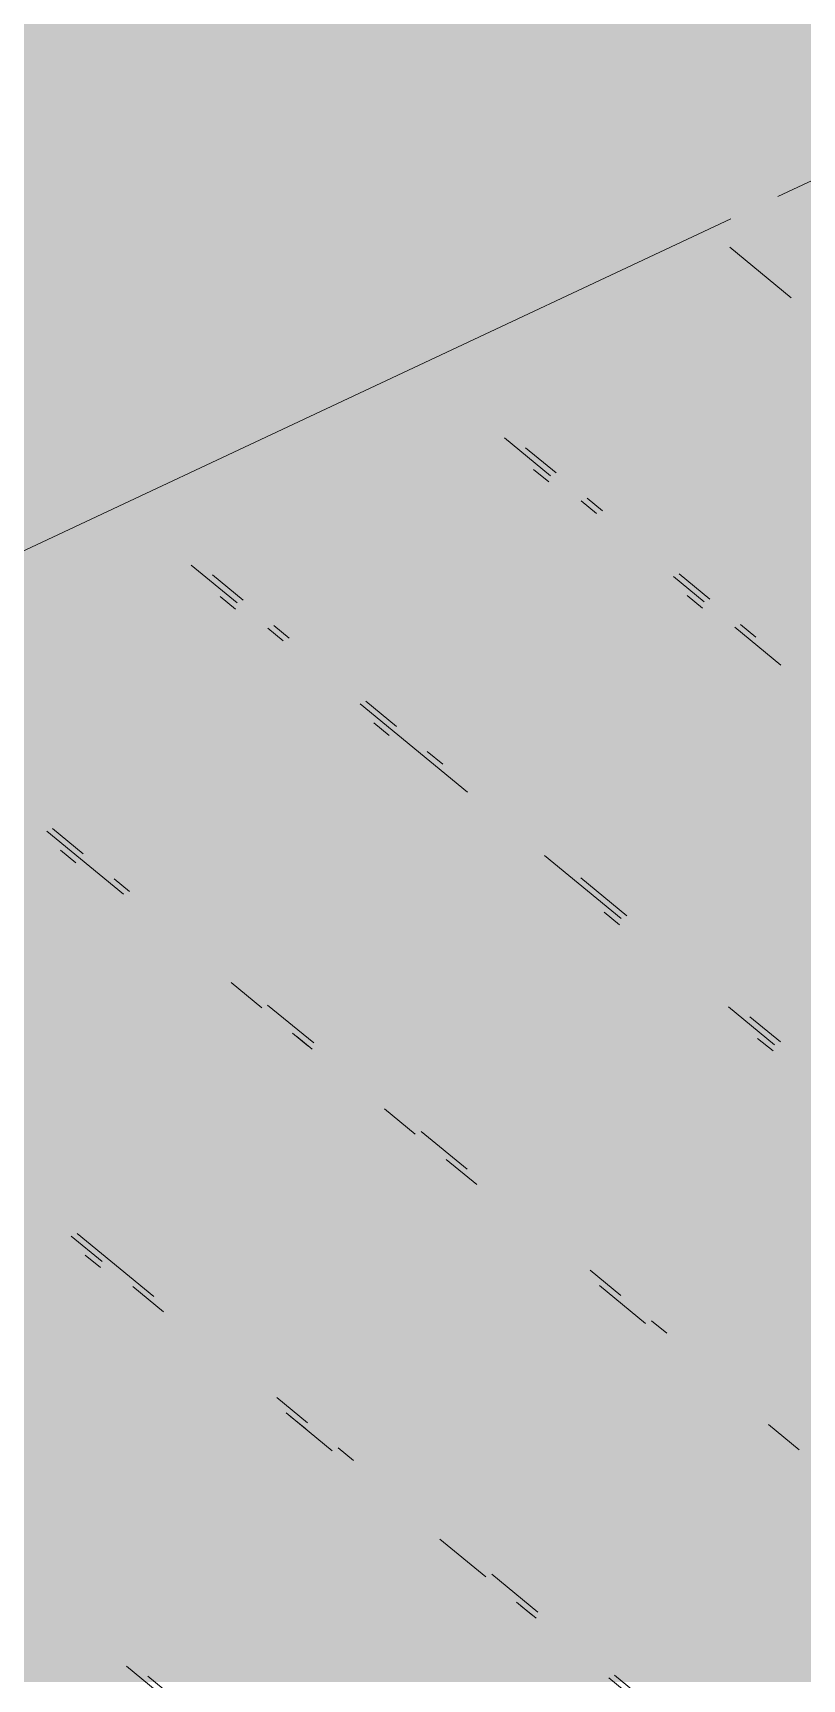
# Paper-space layout '03 3D Building and Roof' of a CAD drawing. Header units: millimetres. Extents: x 5 to 415, y 5 to 292.
# Drawn here: x 275.298 to 276.939, y 83.006 to 86.519 of the extents above; entities that cross this region are included whole.
import ezdxf

# ---------------------------------------------------------------- set-up
doc = ezdxf.new("R2010")
doc.units = ezdxf.units.MM
doc.layers.add('EXISTING', color=7, linetype='Continuous')
doc.layers.add('IMAGES', color=7, linetype='Continuous')

# ---------------------------------------------------------------- blocks, each defined once
blk = doc.blocks.new('SHEET_03')
at = {"layer": 'EXISTING', "color": 250, "lineweight": 9}
for p, q in [((276.8878, 86.1693), (280.6636, 87.9419)), ((273.0111, 84.3493), (276.7869, 86.1219)), ((276.7849, 86.0613), (276.916, 85.9535)), ((276.3042, 85.6547), (276.4025, 85.5739)), ((276.4149, 85.5798), (276.3494, 85.6337)), ((276.3991, 85.5605), (276.3663, 85.5875)), ((276.468, 85.5201), (276.5007, 85.4931)), ((276.5132, 85.499), (276.4805, 85.5259)), ((275.6357, 85.3832), (275.734, 85.3024)), ((275.7465, 85.3083), (275.6809, 85.3622)), ((276.6646, 85.3585), (276.7301, 85.3046)), ((276.7426, 85.3105), (276.6771, 85.3643)), ((276.7267, 85.2912), (276.6939, 85.3181)), ((275.7306, 85.289), (275.6978, 85.3159)), ((275.7995, 85.2486), (275.8323, 85.2216)), ((275.8448, 85.2275), (275.812, 85.2544)), ((276.7956, 85.2507), (276.8939, 85.17)), ((276.8409, 85.2297), (276.8081, 85.2566)), ((275.9961, 85.087), (276.2254, 84.8984)), ((276.0741, 85.039), (276.0086, 85.0928)), ((276.0582, 85.0197), (276.0255, 85.0466)), ((276.1724, 84.9582), (276.1396, 84.9851)), ((275.3276, 84.8155), (275.4914, 84.6808)), ((275.4056, 84.7674), (275.3401, 84.8213)), ((275.3898, 84.7482), (275.357, 84.7751)), ((276.3893, 84.7638), (276.5531, 84.6291)), ((275.5039, 84.6867), (275.4712, 84.7136)), ((276.5656, 84.635), (276.4673, 84.7158)), ((276.5497, 84.6157), (276.5169, 84.6426)), ((275.7208, 84.4923), (275.7863, 84.4384)), ((275.8971, 84.3635), (275.7988, 84.4443)), ((276.7824, 84.4406), (276.8807, 84.3598)), ((276.8932, 84.3656), (276.8277, 84.4195)), ((275.8518, 84.3845), (275.8846, 84.3576)), ((275.8937, 84.35), (275.8609, 84.377)), ((276.8773, 84.3464), (276.8445, 84.3733)), ((276.0484, 84.2229), (276.1139, 84.1691)), ((276.2247, 84.0941), (276.1264, 84.1749)), ((276.1795, 84.1152), (276.245, 84.0613)), ((275.3799, 83.9514), (275.4455, 83.8975)), ((275.5562, 83.8226), (275.3924, 83.9573)), ((275.4421, 83.8841), (275.4093, 83.9111)), ((276.5524, 83.8248), (276.4868, 83.8787)), ((275.511, 83.8437), (275.5765, 83.7898)), ((276.5071, 83.8459), (276.6054, 83.7651)), ((276.6506, 83.744), (276.6179, 83.7709)), ((275.8839, 83.5533), (275.8184, 83.6071)), ((275.8386, 83.5744), (275.9369, 83.4936)), ((275.8805, 83.5399), (275.8477, 83.5668)), ((276.8675, 83.5496), (276.933, 83.4957)), ((275.9822, 83.4725), (275.9494, 83.4994)), ((276.1663, 83.305), (276.2646, 83.2242)), ((276.3753, 83.1493), (276.277, 83.2301)), ((276.3301, 83.1704), (276.3628, 83.1434)), ((276.3719, 83.1359), (276.3392, 83.1628)), ((275.4978, 83.0335), (275.5961, 82.9527)), ((275.6086, 82.9586), (275.543, 83.0124)), ((276.5267, 83.0088), (276.5922, 82.9549)), ((276.703, 82.88), (276.5392, 83.0146))]:
    blk.add_line(p, q, dxfattribs=at)
at = {"layer": 'IMAGES', "color": 7}
for points in [[(272.8564, 86.4705), (277.1927, 86.4705), (272.8564, 86.5669), (277.1927, 86.5669)], [(272.6636, 86.3741), (276.9036, 86.3741), (272.6636, 86.4705), (276.9036, 86.4705)], [(276.9036, 86.3741), (277, 86.3741), (276.9036, 86.4705), (277, 86.4705)], [(272.4709, 86.2777), (276.8073, 86.2777), (272.4709, 86.3741), (276.8073, 86.3741)], [(276.8073, 86.2777), (276.9036, 86.2777), (276.8073, 86.3741), (276.9036, 86.3741)], [(276.9036, 86.1813), (277, 86.1813), (276.9036, 86.3741), (277, 86.3741)], [(272.2782, 86.1813), (276.5182, 86.1813), (272.2782, 86.2777), (276.5182, 86.2777)], [(276.5182, 86.1813), (276.7109, 86.1813), (276.5182, 86.2777), (276.7109, 86.2777)], [(276.7109, 86.1813), (276.8073, 86.1813), (276.7109, 86.2777), (276.8073, 86.2777)], [(276.8073, 86.1813), (276.9036, 86.1813), (276.8073, 86.2777), (276.9036, 86.2777)], [(271.9891, 86.0849), (276.4218, 86.0849), (271.9891, 86.1813), (276.4218, 86.1813)], [(276.4218, 86.0849), (276.5182, 86.0849), (276.4218, 86.1813), (276.5182, 86.1813)], [(276.5182, 86.0849), (276.7109, 86.0849), (276.5182, 86.1813), (276.7109, 86.1813)], [(276.7109, 86.0849), (276.8073, 86.0849), (276.7109, 86.1813), (276.8073, 86.1813)], [(276.8073, 86.0849), (276.9036, 86.0849), (276.8073, 86.1813), (276.9036, 86.1813)], [(276.9036, 86.0849), (277, 86.0849), (276.9036, 86.1813), (277, 86.1813)], [(269.0982, 85.9885), (276.1327, 85.9885), (269.0982, 86.0849), (276.1327, 86.0849)], [(276.1327, 85.9885), (276.3255, 85.9885), (276.1327, 86.0849), (276.3255, 86.0849)], [(276.3255, 85.9885), (276.4218, 85.9885), (276.3255, 86.0849), (276.4218, 86.0849)], [(276.4218, 85.9885), (276.5182, 85.9885), (276.4218, 86.0849), (276.5182, 86.0849)], [(276.5182, 85.9885), (276.6145, 85.9885), (276.5182, 86.0849), (276.6145, 86.0849)], [(276.6145, 85.9885), (276.7109, 85.9885), (276.6145, 86.0849), (276.7109, 86.0849)], [(276.7109, 85.9885), (276.8073, 85.9885), (276.7109, 86.0849), (276.8073, 86.0849)], [(276.8073, 85.9885), (276.9036, 85.9885), (276.8073, 86.0849), (276.9036, 86.0849)], [(276.9036, 85.9885), (277, 85.9885), (276.9036, 86.0849), (277, 86.0849)], [(268.9055, 85.8921), (276.0364, 85.8921), (268.9055, 85.9885), (276.0364, 85.9885)], [(276.0364, 85.8921), (276.1327, 85.8921), (276.0364, 85.9885), (276.1327, 85.9885)], [(276.1327, 85.8921), (276.2291, 85.8921), (276.1327, 85.9885), (276.2291, 85.9885)], [(276.2291, 85.8921), (276.3255, 85.8921), (276.2291, 85.9885), (276.3255, 85.9885)], [(276.3255, 85.8921), (276.4218, 85.8921), (276.3255, 85.9885), (276.4218, 85.9885)], [(276.4218, 85.8921), (276.5182, 85.8921), (276.4218, 85.9885), (276.5182, 85.9885)], [(276.5182, 85.8921), (276.6145, 85.8921), (276.5182, 85.9885), (276.6145, 85.9885)], [(276.6145, 85.8921), (276.8073, 85.8921), (276.6145, 85.9885), (276.8073, 85.9885)], [(276.8073, 85.8921), (276.9036, 85.8921), (276.8073, 85.9885), (276.9036, 85.9885)], [(276.9036, 85.8921), (277, 85.8921), (276.9036, 85.9885), (277, 85.9885)], [(268.7127, 85.7957), (275.6509, 85.7957), (268.7127, 85.8921), (275.6509, 85.8921)], [(275.6509, 85.7957), (275.8436, 85.7957), (275.6509, 85.8921), (275.8436, 85.8921)], [(275.8436, 85.7957), (275.94, 85.7957), (275.8436, 85.8921), (275.94, 85.8921)], [(275.94, 85.7957), (276.0364, 85.7957), (275.94, 85.8921), (276.0364, 85.8921)], [(276.0364, 85.7957), (276.1327, 85.7957), (276.0364, 85.8921), (276.1327, 85.8921)], [(276.1327, 85.7957), (276.2291, 85.7957), (276.1327, 85.8921), (276.2291, 85.8921)], [(276.2291, 85.7957), (276.3255, 85.7957), (276.2291, 85.8921), (276.3255, 85.8921)], [(276.3255, 85.7957), (276.4218, 85.7957), (276.3255, 85.8921), (276.4218, 85.8921)], [(276.4218, 85.7957), (276.5182, 85.7957), (276.4218, 85.8921), (276.5182, 85.8921)], [(276.5182, 85.7957), (276.6145, 85.7957), (276.5182, 85.8921), (276.6145, 85.8921)], [(276.6145, 85.7957), (276.9036, 85.7957), (276.6145, 85.8921), (276.9036, 85.8921)], [(276.9036, 85.7957), (277, 85.7957), (276.9036, 85.8921), (277, 85.8921)], [(268.52, 85.6993), (275.5545, 85.6993), (268.52, 85.7957), (275.5545, 85.7957)], [(275.5545, 85.6993), (275.6509, 85.6993), (275.5545, 85.7957), (275.6509, 85.7957)], [(275.6509, 85.6993), (275.7473, 85.6993), (275.6509, 85.7957), (275.7473, 85.7957)], [(275.7473, 85.6993), (275.8436, 85.6993), (275.7473, 85.7957), (275.8436, 85.7957)], [(275.8436, 85.6993), (276.0364, 85.6993), (275.8436, 85.7957), (276.0364, 85.7957)], [(276.0364, 85.6993), (276.1327, 85.6993), (276.0364, 85.7957), (276.1327, 85.7957)], [(276.1327, 85.6993), (276.2291, 85.6993), (276.1327, 85.7957), (276.2291, 85.7957)], [(276.2291, 85.6993), (276.3255, 85.6993), (276.2291, 85.7957), (276.3255, 85.7957)], [(276.3255, 85.6993), (276.5182, 85.6993), (276.3255, 85.7957), (276.5182, 85.7957)], [(276.5182, 85.6993), (276.9036, 85.6993), (276.5182, 85.7957), (276.9036, 85.7957)], [(276.9036, 85.6993), (277, 85.6993), (276.9036, 85.7957), (277, 85.7957)], [(275.2655, 85.6029), (275.4582, 85.6029), (275.2655, 85.6993), (275.4582, 85.6993)], [(275.4582, 85.6029), (275.5545, 85.6029), (275.4582, 85.6993), (275.5545, 85.6993)], [(275.5545, 85.6029), (275.7473, 85.6029), (275.5545, 85.6993), (275.7473, 85.6993)], [(275.7473, 85.6029), (275.8436, 85.6029), (275.7473, 85.6993), (275.8436, 85.6993)], [(275.8436, 85.6029), (275.94, 85.6029), (275.8436, 85.6993), (275.94, 85.6993)], [(275.94, 85.6029), (276.0364, 85.6029), (275.94, 85.6993), (276.0364, 85.6993)], [(276.0364, 85.6029), (276.1327, 85.6029), (276.0364, 85.6993), (276.1327, 85.6993)], [(276.1327, 85.6029), (276.2291, 85.6029), (276.1327, 85.6993), (276.2291, 85.6993)], [(276.2291, 85.6029), (276.3255, 85.6029), (276.2291, 85.6993), (276.3255, 85.6993)], [(276.3255, 85.6029), (276.4218, 85.6029), (276.3255, 85.6993), (276.4218, 85.6993)], [(276.4218, 85.6029), (276.5182, 85.6029), (276.4218, 85.6993), (276.5182, 85.6993)], [(276.5182, 85.6029), (277, 85.6029), (276.5182, 85.6993), (277, 85.6993)], [(275.2655, 85.5065), (275.3618, 85.5065), (275.2655, 85.6029), (275.3618, 85.6029)], [(275.3618, 85.5065), (275.5545, 85.5065), (275.3618, 85.6029), (275.5545, 85.6029)], [(275.5545, 85.5065), (275.6509, 85.5065), (275.5545, 85.6029), (275.6509, 85.6029)], [(275.6509, 85.5065), (275.7473, 85.5065), (275.6509, 85.6029), (275.7473, 85.6029)], [(275.7473, 85.5065), (275.8436, 85.5065), (275.7473, 85.6029), (275.8436, 85.6029)], [(275.8436, 85.5065), (275.94, 85.5065), (275.8436, 85.6029), (275.94, 85.6029)], [(275.94, 85.5065), (276.0364, 85.5065), (275.94, 85.6029), (276.0364, 85.6029)], [(276.0364, 85.5065), (276.1327, 85.5065), (276.0364, 85.6029), (276.1327, 85.6029)], [(276.1327, 85.5065), (276.2291, 85.5065), (276.1327, 85.6029), (276.2291, 85.6029)], [(276.2291, 85.5065), (276.3255, 85.5065), (276.2291, 85.6029), (276.3255, 85.6029)], [(276.3255, 85.5065), (276.5182, 85.5065), (276.3255, 85.6029), (276.5182, 85.6029)], [(276.5182, 85.5065), (276.7109, 85.5065), (276.5182, 85.6029), (276.7109, 85.6029)], [(276.7109, 85.5065), (277.0964, 85.5065), (276.7109, 85.6029), (277.0964, 85.6029)], [(275.2655, 85.4101), (275.3618, 85.4101), (275.2655, 85.5065), (275.3618, 85.5065)], [(275.3618, 85.4101), (275.4582, 85.4101), (275.3618, 85.5065), (275.4582, 85.5065)], [(275.4582, 85.4101), (275.5545, 85.4101), (275.4582, 85.5065), (275.5545, 85.5065)], [(275.5545, 85.4101), (275.6509, 85.4101), (275.5545, 85.5065), (275.6509, 85.5065)], [(275.6509, 85.4101), (275.7473, 85.4101), (275.6509, 85.5065), (275.7473, 85.5065)], [(275.7473, 85.4101), (275.8436, 85.4101), (275.7473, 85.5065), (275.8436, 85.5065)], [(275.8436, 85.4101), (275.94, 85.4101), (275.8436, 85.5065), (275.94, 85.5065)], [(275.94, 85.4101), (276.3255, 85.4101), (275.94, 85.5065), (276.3255, 85.5065)], [(276.3255, 85.4101), (276.4218, 85.4101), (276.3255, 85.5065), (276.4218, 85.5065)], [(276.4218, 85.3137), (276.5182, 85.3137), (276.4218, 85.5065), (276.5182, 85.5065)], [(276.5182, 85.4101), (276.6145, 85.4101), (276.5182, 85.5065), (276.6145, 85.5065)], [(276.6145, 85.4101), (276.7109, 85.4101), (276.6145, 85.5065), (276.7109, 85.5065)], [(276.7109, 85.4101), (276.8073, 85.4101), (276.7109, 85.5065), (276.8073, 85.5065)], [(276.8073, 85.4101), (277.2891, 85.4101), (276.8073, 85.5065), (277.2891, 85.5065)], [(275.1691, 85.3137), (275.3618, 85.3137), (275.1691, 85.4101), (275.3618, 85.4101)], [(275.3618, 85.3137), (275.4582, 85.3137), (275.3618, 85.4101), (275.4582, 85.4101)], [(275.4582, 85.3137), (275.5545, 85.3137), (275.4582, 85.4101), (275.5545, 85.4101)], [(275.5545, 85.3137), (275.6509, 85.3137), (275.5545, 85.4101), (275.6509, 85.4101)], [(275.6509, 85.3137), (275.7473, 85.3137), (275.6509, 85.4101), (275.7473, 85.4101)], [(275.7473, 85.3137), (275.8436, 85.3137), (275.7473, 85.4101), (275.8436, 85.4101)], [(275.8436, 85.3137), (275.94, 85.3137), (275.8436, 85.4101), (275.94, 85.4101)], [(275.94, 85.3137), (276.4218, 85.3137), (275.94, 85.4101), (276.4218, 85.4101)], [(276.5182, 85.3137), (276.6145, 85.3137), (276.5182, 85.4101), (276.6145, 85.4101)], [(276.6145, 85.3137), (276.7109, 85.3137), (276.6145, 85.4101), (276.7109, 85.4101)], [(276.7109, 85.3137), (276.8073, 85.3137), (276.7109, 85.4101), (276.8073, 85.4101)], [(276.8073, 85.3137), (276.9036, 85.3137), (276.8073, 85.4101), (276.9036, 85.4101)], [(276.9036, 85.3137), (277.3855, 85.3137), (276.9036, 85.4101), (277.3855, 85.4101)], [(275.2655, 85.2173), (275.3618, 85.2173), (275.2655, 85.3137), (275.3618, 85.3137)], [(275.3618, 85.2173), (275.4582, 85.2173), (275.3618, 85.3137), (275.4582, 85.3137)], [(275.4582, 85.2173), (275.5545, 85.2173), (275.4582, 85.3137), (275.5545, 85.3137)], [(275.5545, 85.2173), (275.6509, 85.2173), (275.5545, 85.3137), (275.6509, 85.3137)], [(275.6509, 85.2173), (275.8436, 85.2173), (275.6509, 85.3137), (275.8436, 85.3137)], [(275.8436, 85.2173), (275.94, 85.2173), (275.8436, 85.3137), (275.94, 85.3137)], [(275.94, 85.2173), (276.0364, 85.2173), (275.94, 85.3137), (276.0364, 85.3137)], [(276.0364, 85.2173), (276.5182, 85.2173), (276.0364, 85.3137), (276.5182, 85.3137)], [(276.5182, 85.2173), (276.6145, 85.2173), (276.5182, 85.3137), (276.6145, 85.3137)], [(276.6145, 85.2173), (276.7109, 85.2173), (276.6145, 85.3137), (276.7109, 85.3137)], [(276.7109, 85.2173), (276.9036, 85.2173), (276.7109, 85.3137), (276.9036, 85.3137)], [(276.9036, 85.2173), (277, 85.2173), (276.9036, 85.3137), (277, 85.3137)], [(275.2655, 85.1208), (275.6509, 85.1208), (275.2655, 85.2173), (275.6509, 85.2173)], [(275.6509, 85.1208), (275.7473, 85.1208), (275.6509, 85.2173), (275.7473, 85.2173)], [(275.7473, 85.1208), (275.8436, 85.1208), (275.7473, 85.2173), (275.8436, 85.2173)], [(275.8436, 85.1208), (275.94, 85.1208), (275.8436, 85.2173), (275.94, 85.2173)], [(275.94, 85.1208), (276.0364, 85.1208), (275.94, 85.2173), (276.0364, 85.2173)], [(276.0364, 85.1208), (276.1327, 85.1208), (276.0364, 85.2173), (276.1327, 85.2173)], [(276.1327, 85.1208), (276.6145, 85.1208), (276.1327, 85.2173), (276.6145, 85.2173)], [(276.6145, 85.1208), (276.7109, 85.1208), (276.6145, 85.2173), (276.7109, 85.2173)], [(276.7109, 85.1208), (276.8073, 85.1208), (276.7109, 85.2173), (276.8073, 85.2173)], [(276.8073, 85.1208), (277, 85.1208), (276.8073, 85.2173), (277, 85.2173)], [(275.2655, 85.0244), (275.8436, 85.0244), (275.2655, 85.1208), (275.8436, 85.1208)], [(275.8436, 85.0244), (275.94, 85.0244), (275.8436, 85.1208), (275.94, 85.1208)], [(275.94, 85.0244), (276.0364, 85.0244), (275.94, 85.1208), (276.0364, 85.1208)], [(276.0364, 85.0244), (276.1327, 85.0244), (276.0364, 85.1208), (276.1327, 85.1208)], [(276.1327, 85.0244), (276.7109, 85.0244), (276.1327, 85.1208), (276.7109, 85.1208)], [(276.7109, 85.0244), (276.8073, 85.0244), (276.7109, 85.1208), (276.8073, 85.1208)], [(276.8073, 85.0244), (276.9036, 85.0244), (276.8073, 85.1208), (276.9036, 85.1208)], [(276.9036, 85.0244), (277, 85.0244), (276.9036, 85.1208), (277, 85.1208)], [(275.2655, 84.928), (275.3618, 84.928), (275.2655, 85.0244), (275.3618, 85.0244)], [(275.3618, 84.928), (275.8436, 84.928), (275.3618, 85.0244), (275.8436, 85.0244)], [(275.8436, 84.928), (275.94, 84.928), (275.8436, 85.0244), (275.94, 85.0244)], [(275.94, 84.928), (276.0364, 84.928), (275.94, 85.0244), (276.0364, 85.0244)], [(276.0364, 84.928), (276.2291, 84.928), (276.0364, 85.0244), (276.2291, 85.0244)], [(276.2291, 84.928), (276.3255, 84.928), (276.2291, 85.0244), (276.3255, 85.0244)], [(276.3255, 84.928), (276.4218, 84.928), (276.3255, 85.0244), (276.4218, 85.0244)], [(276.4218, 84.928), (276.9036, 84.928), (276.4218, 85.0244), (276.9036, 85.0244)], [(276.9036, 84.928), (277, 84.928), (276.9036, 85.0244), (277, 85.0244)], [(275.2655, 84.8316), (275.3618, 84.8316), (275.2655, 84.928), (275.3618, 84.928)], [(275.3618, 84.8316), (275.4582, 84.8316), (275.3618, 84.928), (275.4582, 84.928)], [(275.4582, 84.8316), (275.5545, 84.8316), (275.4582, 84.928), (275.5545, 84.928)], [(275.5545, 84.8316), (276.1327, 84.8316), (275.5545, 84.928), (276.1327, 84.928)], [(276.1327, 84.8316), (276.3255, 84.8316), (276.1327, 84.928), (276.3255, 84.928)], [(276.3255, 84.8316), (276.4218, 84.8316), (276.3255, 84.928), (276.4218, 84.928)], [(276.4218, 84.8316), (276.5182, 84.8316), (276.4218, 84.928), (276.5182, 84.928)], [(276.5182, 84.8316), (277, 84.8316), (276.5182, 84.928), (277, 84.928)], [(275.2655, 84.7352), (275.3618, 84.7352), (275.2655, 84.8316), (275.3618, 84.8316)], [(275.3618, 84.7352), (275.4582, 84.7352), (275.3618, 84.8316), (275.4582, 84.8316)], [(275.4582, 84.7352), (275.5545, 84.7352), (275.4582, 84.8316), (275.5545, 84.8316)], [(275.5545, 84.7352), (275.6509, 84.7352), (275.5545, 84.8316), (275.6509, 84.8316)], [(275.6509, 84.7352), (276.1327, 84.7352), (275.6509, 84.8316), (276.1327, 84.8316)], [(276.1327, 84.7352), (276.2291, 84.7352), (276.1327, 84.8316), (276.2291, 84.8316)], [(276.2291, 84.7352), (276.3255, 84.7352), (276.2291, 84.8316), (276.3255, 84.8316)], [(276.3255, 84.7352), (276.5182, 84.7352), (276.3255, 84.8316), (276.5182, 84.8316)], [(276.5182, 84.7352), (276.6145, 84.7352), (276.5182, 84.8316), (276.6145, 84.8316)], [(276.6145, 84.7352), (277.0964, 84.7352), (276.6145, 84.8316), (277.0964, 84.8316)], [(275.2655, 84.6388), (275.3618, 84.6388), (275.2655, 84.7352), (275.3618, 84.7352)], [(275.3618, 84.6388), (275.5545, 84.6388), (275.3618, 84.7352), (275.5545, 84.7352)], [(275.5545, 84.6388), (275.6509, 84.6388), (275.5545, 84.7352), (275.6509, 84.7352)], [(275.6509, 84.6388), (275.7473, 84.6388), (275.6509, 84.7352), (275.7473, 84.7352)], [(275.7473, 84.6388), (276.2291, 84.6388), (275.7473, 84.7352), (276.2291, 84.7352)], [(276.2291, 84.6388), (276.3255, 84.6388), (276.2291, 84.7352), (276.3255, 84.7352)], [(276.3255, 84.6388), (276.4218, 84.6388), (276.3255, 84.7352), (276.4218, 84.7352)], [(276.4218, 84.6388), (276.6145, 84.6388), (276.4218, 84.7352), (276.6145, 84.7352)], [(276.6145, 84.6388), (276.7109, 84.6388), (276.6145, 84.7352), (276.7109, 84.7352)], [(276.7109, 84.6388), (277.3855, 84.6388), (276.7109, 84.7352), (277.3855, 84.7352)], [(274.88, 84.5424), (275.3618, 84.5424), (274.88, 84.6388), (275.3618, 84.6388)], [(275.3618, 84.5424), (275.4582, 84.5424), (275.3618, 84.6388), (275.4582, 84.6388)], [(275.4582, 84.5424), (275.7473, 84.5424), (275.4582, 84.6388), (275.7473, 84.6388)], [(275.7473, 84.5424), (276.3255, 84.5424), (275.7473, 84.6388), (276.3255, 84.6388)], [(276.3255, 84.5424), (276.4218, 84.5424), (276.3255, 84.6388), (276.4218, 84.6388)], [(276.4218, 84.5424), (276.5182, 84.5424), (276.4218, 84.6388), (276.5182, 84.6388)], [(276.5182, 84.5424), (276.7109, 84.5424), (276.5182, 84.6388), (276.7109, 84.6388)], [(276.7109, 84.5424), (276.8073, 84.5424), (276.7109, 84.6388), (276.8073, 84.6388)], [(276.8073, 84.5424), (277.3855, 84.5424), (276.8073, 84.6388), (277.3855, 84.6388)], [(274.9764, 84.446), (275.4582, 84.446), (274.9764, 84.5424), (275.4582, 84.5424)], [(275.4582, 84.446), (275.5545, 84.446), (275.4582, 84.5424), (275.5545, 84.5424)], [(275.5545, 84.446), (275.6509, 84.446), (275.5545, 84.5424), (275.6509, 84.5424)], [(275.6509, 84.446), (275.8436, 84.446), (275.6509, 84.5424), (275.8436, 84.5424)], [(275.8436, 84.446), (275.94, 84.446), (275.8436, 84.5424), (275.94, 84.5424)], [(275.94, 84.446), (276.5182, 84.446), (275.94, 84.5424), (276.5182, 84.5424)], [(276.5182, 84.446), (276.6145, 84.446), (276.5182, 84.5424), (276.6145, 84.5424)], [(276.6145, 84.446), (276.7109, 84.446), (276.6145, 84.5424), (276.7109, 84.5424)], [(276.7109, 84.446), (276.8073, 84.446), (276.7109, 84.5424), (276.8073, 84.5424)], [(276.8073, 84.446), (276.9036, 84.446), (276.8073, 84.5424), (276.9036, 84.5424)], [(276.9036, 84.446), (277, 84.446), (276.9036, 84.5424), (277, 84.5424)], [(275.0727, 84.3496), (275.7473, 84.3496), (275.0727, 84.446), (275.7473, 84.446)], [(275.7473, 84.3496), (275.94, 84.3496), (275.7473, 84.446), (275.94, 84.446)], [(275.94, 84.3496), (276.0364, 84.3496), (275.94, 84.446), (276.0364, 84.446)], [(276.0364, 84.3496), (276.1327, 84.3496), (276.0364, 84.446), (276.1327, 84.446)], [(276.1327, 84.3496), (276.6145, 84.3496), (276.1327, 84.446), (276.6145, 84.446)], [(276.6145, 84.3496), (276.7109, 84.3496), (276.6145, 84.446), (276.7109, 84.446)], [(276.7109, 84.3496), (276.8073, 84.3496), (276.7109, 84.446), (276.8073, 84.446)], [(276.8073, 84.3496), (276.9036, 84.3496), (276.8073, 84.446), (276.9036, 84.446)], [(276.9036, 84.3496), (277, 84.3496), (276.9036, 84.446), (277, 84.446)], [(275.2655, 84.2532), (275.6509, 84.2532), (275.2655, 84.3496), (275.6509, 84.3496)], [(275.6509, 84.2532), (275.7473, 84.2532), (275.6509, 84.3496), (275.7473, 84.3496)], [(275.7473, 84.2532), (275.8436, 84.2532), (275.7473, 84.3496), (275.8436, 84.3496)], [(275.8436, 84.2532), (275.94, 84.2532), (275.8436, 84.3496), (275.94, 84.3496)], [(275.94, 84.2532), (276.0364, 84.2532), (275.94, 84.3496), (276.0364, 84.3496)], [(276.0364, 84.2532), (276.1327, 84.2532), (276.0364, 84.3496), (276.1327, 84.3496)], [(276.1327, 84.2532), (276.2291, 84.2532), (276.1327, 84.3496), (276.2291, 84.3496)], [(276.2291, 84.2532), (276.7109, 84.2532), (276.2291, 84.3496), (276.7109, 84.3496)], [(276.7109, 84.2532), (276.8073, 84.2532), (276.7109, 84.3496), (276.8073, 84.3496)], [(276.8073, 84.2532), (276.9036, 84.2532), (276.8073, 84.3496), (276.9036, 84.3496)], [(276.9036, 84.2532), (277, 84.2532), (276.9036, 84.3496), (277, 84.3496)], [(275.2655, 84.1568), (275.3618, 84.1568), (275.2655, 84.2532), (275.3618, 84.2532)], [(275.3618, 84.1568), (275.8436, 84.1568), (275.3618, 84.2532), (275.8436, 84.2532)], [(275.8436, 84.1568), (275.94, 84.1568), (275.8436, 84.2532), (275.94, 84.2532)], [(275.94, 84.1568), (276.0364, 84.1568), (275.94, 84.2532), (276.0364, 84.2532)], [(276.0364, 84.1568), (276.2291, 84.1568), (276.0364, 84.2532), (276.2291, 84.2532)], [(276.2291, 84.1568), (276.3255, 84.1568), (276.2291, 84.2532), (276.3255, 84.2532)], [(276.3255, 84.1568), (276.8073, 84.1568), (276.3255, 84.2532), (276.8073, 84.2532)], [(276.8073, 84.1568), (276.9036, 84.1568), (276.8073, 84.2532), (276.9036, 84.2532)], [(276.9036, 84.1568), (277, 84.1568), (276.9036, 84.2532), (277, 84.2532)], [(275.2655, 84.0604), (275.3618, 84.0604), (275.2655, 84.1568), (275.3618, 84.1568)], [(275.3618, 84.0604), (275.4582, 84.0604), (275.3618, 84.1568), (275.4582, 84.1568)], [(275.4582, 84.0604), (275.94, 84.0604), (275.4582, 84.1568), (275.94, 84.1568)], [(275.94, 84.0604), (276.0364, 84.0604), (275.94, 84.1568), (276.0364, 84.1568)], [(276.0364, 84.0604), (276.1327, 84.0604), (276.0364, 84.1568), (276.1327, 84.1568)], [(276.1327, 84.0604), (276.3255, 84.0604), (276.1327, 84.1568), (276.3255, 84.1568)], [(276.3255, 84.0604), (276.4218, 84.0604), (276.3255, 84.1568), (276.4218, 84.1568)], [(276.4218, 84.0604), (277, 84.0604), (276.4218, 84.1568), (277, 84.1568)], [(275.2655, 83.964), (275.3618, 83.964), (275.2655, 84.0604), (275.3618, 84.0604)], [(275.3618, 83.964), (275.4582, 83.964), (275.3618, 84.0604), (275.4582, 84.0604)], [(275.4582, 83.964), (275.5545, 83.964), (275.4582, 84.0604), (275.5545, 84.0604)], [(275.5545, 83.964), (276.0364, 83.964), (275.5545, 84.0604), (276.0364, 84.0604)], [(276.0364, 83.964), (276.1327, 83.964), (276.0364, 84.0604), (276.1327, 84.0604)], [(276.1327, 83.964), (276.2291, 83.964), (276.1327, 84.0604), (276.2291, 84.0604)], [(276.2291, 83.964), (276.3255, 83.964), (276.2291, 84.0604), (276.3255, 84.0604)], [(276.3255, 83.964), (276.4218, 83.964), (276.3255, 84.0604), (276.4218, 84.0604)], [(276.4218, 83.964), (276.5182, 83.964), (276.4218, 84.0604), (276.5182, 84.0604)], [(276.5182, 83.964), (276.6145, 83.964), (276.5182, 84.0604), (276.6145, 84.0604)], [(276.6145, 83.964), (277.1927, 83.964), (276.6145, 84.0604), (277.1927, 84.0604)], [(275.2655, 83.8676), (275.3618, 83.8676), (275.2655, 83.964), (275.3618, 83.964)], [(275.3618, 83.8676), (275.5545, 83.8676), (275.3618, 83.964), (275.5545, 83.964)], [(275.5545, 83.8676), (275.6509, 83.8676), (275.5545, 83.964), (275.6509, 83.964)], [(275.6509, 83.8676), (276.1327, 83.8676), (275.6509, 83.964), (276.1327, 83.964)], [(276.1327, 83.8676), (276.2291, 83.8676), (276.1327, 83.964), (276.2291, 83.964)], [(276.2291, 83.8676), (276.3255, 83.8676), (276.2291, 83.964), (276.3255, 83.964)], [(276.3255, 83.8676), (276.5182, 83.8676), (276.3255, 83.964), (276.5182, 83.964)], [(276.5182, 83.8676), (276.6145, 83.8676), (276.5182, 83.964), (276.6145, 83.964)], [(276.6145, 83.8676), (276.7109, 83.8676), (276.6145, 83.964), (276.7109, 83.964)], [(276.7109, 83.8676), (277.1927, 83.8676), (276.7109, 83.964), (277.1927, 83.964)], [(274.7836, 83.7712), (275.3618, 83.7712), (274.7836, 83.8676), (275.3618, 83.8676)], [(275.3618, 83.7712), (275.4582, 83.7712), (275.3618, 83.8676), (275.4582, 83.8676)], [(275.4582, 83.7712), (275.6509, 83.7712), (275.4582, 83.8676), (275.6509, 83.8676)], [(275.6509, 83.7712), (276.3255, 83.7712), (275.6509, 83.8676), (276.3255, 83.8676)], [(276.3255, 83.7712), (276.4218, 83.7712), (276.3255, 83.8676), (276.4218, 83.8676)], [(276.4218, 83.7712), (276.6145, 83.7712), (276.4218, 83.8676), (276.6145, 83.8676)], [(276.6145, 83.7712), (276.7109, 83.7712), (276.6145, 83.8676), (276.7109, 83.8676)], [(276.7109, 83.7712), (276.8073, 83.7712), (276.7109, 83.8676), (276.8073, 83.8676)], [(276.8073, 83.7712), (277.2891, 83.7712), (276.8073, 83.8676), (277.2891, 83.8676)], [(274.9764, 83.6748), (275.4582, 83.6748), (274.9764, 83.7712), (275.4582, 83.7712)], [(275.4582, 83.6748), (275.5545, 83.6748), (275.4582, 83.7712), (275.5545, 83.7712)], [(275.5545, 83.6748), (275.7473, 83.6748), (275.5545, 83.7712), (275.7473, 83.7712)], [(275.7473, 83.6748), (275.8436, 83.6748), (275.7473, 83.7712), (275.8436, 83.7712)], [(275.8436, 83.6748), (275.94, 83.6748), (275.8436, 83.7712), (275.94, 83.7712)], [(275.94, 83.6748), (276.4218, 83.6748), (275.94, 83.7712), (276.4218, 83.7712)], [(276.4218, 83.6748), (276.5182, 83.6748), (276.4218, 83.7712), (276.5182, 83.7712)], [(276.5182, 83.6748), (276.7109, 83.6748), (276.5182, 83.7712), (276.7109, 83.7712)], [(276.7109, 83.6748), (276.8073, 83.6748), (276.7109, 83.7712), (276.8073, 83.7712)], [(276.8073, 83.6748), (276.9036, 83.6748), (276.8073, 83.7712), (276.9036, 83.7712)], [(276.9036, 83.6748), (277.3855, 83.6748), (276.9036, 83.7712), (277.3855, 83.7712)], [(274.9764, 83.5784), (275.5545, 83.5784), (274.9764, 83.6748), (275.5545, 83.6748)], [(275.5545, 83.5784), (275.6509, 83.5784), (275.5545, 83.6748), (275.6509, 83.6748)], [(275.6509, 83.5784), (275.7473, 83.5784), (275.6509, 83.6748), (275.7473, 83.6748)], [(275.7473, 83.5784), (275.8436, 83.5784), (275.7473, 83.6748), (275.8436, 83.6748)], [(275.8436, 83.5784), (275.94, 83.5784), (275.8436, 83.6748), (275.94, 83.6748)], [(275.94, 83.5784), (276.0364, 83.5784), (275.94, 83.6748), (276.0364, 83.6748)], [(276.0364, 83.5784), (276.5182, 83.5784), (276.0364, 83.6748), (276.5182, 83.6748)], [(276.5182, 83.5784), (276.6145, 83.5784), (276.5182, 83.6748), (276.6145, 83.6748)], [(276.6145, 83.5784), (276.7109, 83.5784), (276.6145, 83.6748), (276.7109, 83.6748)], [(276.7109, 83.5784), (276.9036, 83.5784), (276.7109, 83.6748), (276.9036, 83.6748)], [(276.9036, 83.5784), (277, 83.5784), (276.9036, 83.6748), (277, 83.6748)], [(275.1691, 83.482), (275.6509, 83.482), (275.1691, 83.5784), (275.6509, 83.5784)], [(275.6509, 83.482), (275.7473, 83.482), (275.6509, 83.5784), (275.7473, 83.5784)], [(275.7473, 83.482), (275.8436, 83.482), (275.7473, 83.5784), (275.8436, 83.5784)], [(275.8436, 83.482), (275.94, 83.482), (275.8436, 83.5784), (275.94, 83.5784)], [(275.94, 83.482), (276.0364, 83.482), (275.94, 83.5784), (276.0364, 83.5784)], [(276.0364, 83.482), (276.1327, 83.482), (276.0364, 83.5784), (276.1327, 83.5784)], [(276.1327, 83.482), (276.7109, 83.482), (276.1327, 83.5784), (276.7109, 83.5784)], [(276.7109, 83.482), (276.8073, 83.482), (276.7109, 83.5784), (276.8073, 83.5784)], [(276.8073, 83.482), (276.9036, 83.482), (276.8073, 83.5784), (276.9036, 83.5784)], [(276.9036, 83.482), (277, 83.482), (276.9036, 83.5784), (277, 83.5784)], [(275.2655, 83.3856), (275.7473, 83.3856), (275.2655, 83.482), (275.7473, 83.482)], [(275.7473, 83.3856), (275.8436, 83.3856), (275.7473, 83.482), (275.8436, 83.482)], [(275.8436, 83.3856), (275.94, 83.3856), (275.8436, 83.482), (275.94, 83.482)], [(275.94, 83.3856), (276.0364, 83.3856), (275.94, 83.482), (276.0364, 83.482)], [(276.0364, 83.3856), (276.1327, 83.3856), (276.0364, 83.482), (276.1327, 83.482)], [(276.1327, 83.3856), (276.2291, 83.3856), (276.1327, 83.482), (276.2291, 83.482)], [(276.2291, 83.3856), (276.7109, 83.3856), (276.2291, 83.482), (276.7109, 83.482)], [(276.7109, 83.3856), (276.9036, 83.3856), (276.7109, 83.482), (276.9036, 83.482)], [(276.9036, 83.3856), (277.0964, 83.3856), (276.9036, 83.482), (277.0964, 83.482)], [(275.2655, 83.2892), (275.8436, 83.2892), (275.2655, 83.3856), (275.8436, 83.3856)], [(275.8436, 83.2892), (275.94, 83.2892), (275.8436, 83.3856), (275.94, 83.3856)], [(275.94, 83.2892), (276.0364, 83.2892), (275.94, 83.3856), (276.0364, 83.3856)], [(276.0364, 83.2892), (276.2291, 83.2892), (276.0364, 83.3856), (276.2291, 83.3856)], [(276.2291, 83.2892), (276.3255, 83.2892), (276.2291, 83.3856), (276.3255, 83.3856)], [(276.3255, 83.2892), (276.4218, 83.2892), (276.3255, 83.3856), (276.4218, 83.3856)], [(276.4218, 83.2892), (276.9036, 83.2892), (276.4218, 83.3856), (276.9036, 83.3856)], [(276.9036, 83.2892), (277, 83.2892), (276.9036, 83.3856), (277, 83.3856)], [(275.1691, 83.1928), (275.3618, 83.1928), (275.1691, 83.2892), (275.3618, 83.2892)], [(275.3618, 83.1928), (275.4582, 83.1928), (275.3618, 83.2892), (275.4582, 83.2892)], [(275.4582, 83.1928), (276.0364, 83.1928), (275.4582, 83.2892), (276.0364, 83.2892)], [(276.0364, 83.1928), (276.1327, 83.1928), (276.0364, 83.2892), (276.1327, 83.2892)], [(276.1327, 83.1928), (276.3255, 83.1928), (276.1327, 83.2892), (276.3255, 83.2892)], [(276.3255, 83.1928), (276.4218, 83.1928), (276.3255, 83.2892), (276.4218, 83.2892)], [(276.4218, 83.1928), (277, 83.1928), (276.4218, 83.2892), (277, 83.2892)], [(275.2655, 83.0964), (275.3618, 83.0964), (275.2655, 83.1928), (275.3618, 83.1928)], [(275.3618, 83.0964), (275.4582, 83.0964), (275.3618, 83.1928), (275.4582, 83.1928)], [(275.4582, 83.0964), (275.5545, 83.0964), (275.4582, 83.1928), (275.5545, 83.1928)], [(275.5545, 83.0964), (275.6509, 83.0964), (275.5545, 83.1928), (275.6509, 83.1928)], [(275.6509, 83.0964), (276.1327, 83.0964), (275.6509, 83.1928), (276.1327, 83.1928)], [(276.1327, 83.0964), (276.2291, 83.0964), (276.1327, 83.1928), (276.2291, 83.1928)], [(276.2291, 83.0964), (276.4218, 83.0964), (276.2291, 83.1928), (276.4218, 83.1928)], [(276.4218, 83.0964), (276.5182, 83.0964), (276.4218, 83.1928), (276.5182, 83.1928)], [(276.5182, 83.0964), (276.6145, 83.0964), (276.5182, 83.1928), (276.6145, 83.1928)], [(276.6145, 83.0964), (277.0964, 83.0964), (276.6145, 83.1928), (277.0964, 83.1928)], [(275.2655, 83), (275.3618, 83), (275.2655, 83.0964), (275.3618, 83.0964)], [(275.3618, 83), (275.5545, 83), (275.3618, 83.0964), (275.5545, 83.0964)], [(275.5545, 83), (275.6509, 83), (275.5545, 83.0964), (275.6509, 83.0964)], [(275.6509, 83), (275.7473, 83), (275.6509, 83.0964), (275.7473, 83.0964)], [(275.7473, 83), (276.2291, 83), (275.7473, 83.0964), (276.2291, 83.0964)], [(276.2291, 83), (276.4218, 83), (276.2291, 83.0964), (276.4218, 83.0964)], [(276.4218, 83), (276.5182, 83), (276.4218, 83.0964), (276.5182, 83.0964)], [(276.5182, 83), (276.6145, 83), (276.5182, 83.0964), (276.6145, 83.0964)], [(276.6145, 83), (277.1927, 83), (276.6145, 83.0964), (277.1927, 83.0964)]]:
    blk.add_solid(points, dxfattribs=at)

psp = doc.layouts.new('03 3D Building and Roof')

# ---------------------------------------------------------------- block references
psp.add_blockref('SHEET_03', (0, 0))

doc.saveas('drawing.dxf')
